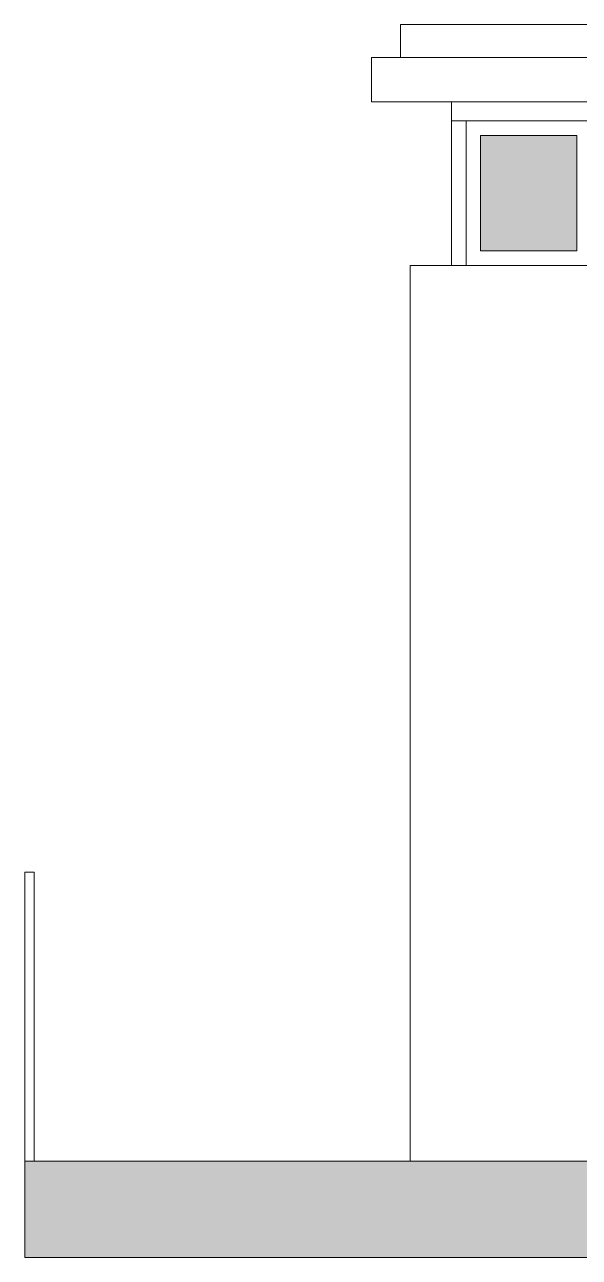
# Model space of a CAD drawing. Header units: metres. Extents: x -183 to 1639, y -350 to 198.
# Drawn here: x 727.16 to 730.04, y -183.95 to -177.55 of the extents above; entities that cross this region are included whole.
import ezdxf

# ---------------------------------------------------------------- set-up
doc = ezdxf.new("R2010")
doc.units = ezdxf.units.M
doc.header["$MEASUREMENT"] = 0
doc.layers.add('FLOATINGWINDOWS', color=2, linetype='Continuous', plot=False)
for name, color, linetype in [('okna', 4, 'Continuous'), ('panely', 4, 'Continuous'), ('pohled', 4, 'Continuous'), ('SRAFA', 251, 'Continuous'), ('SRAFY-TERÉN', 252, 'Continuous')]:
    doc.layers.add(name, color=color, linetype=linetype)

msp = doc.modelspace()

# ---------------------------------------------------------------- hatches: boundary and pattern name
at = {"layer": 'SRAFA', "linetype": 'Continuous', "lineweight": 0}
msp.add_hatch(color=254, dxfattribs=at).paths.add_polyline_path([(729.5237, -178.7213), (730.0237, -178.7213), (730.0237, -178.1213), (729.5237, -178.1213)])
at = {"layer": 'SRAFY-TERÉN', "linetype": 'Continuous', "lineweight": 0}
msp.add_hatch(color=256, dxfattribs=at).paths.add_polyline_path([(729.1587, -183.4463), (727.1587, -183.4463), (727.1587, -183.9463), (765.2282, -183.9463), (765.2282, -181.4425), (756.1587, -182.1963), (737.8487, -182.1963), (737.5987, -182.1963), (737.5987, -183.4463)])

# ---------------------------------------------------------------- linework, layer by layer
at = {"layer": 'FLOATINGWINDOWS', "linetype": 'Continuous', "lineweight": 0, "flags": 128}
msp.add_lwpolyline([(729.1587, -183.4463), (727.1587, -183.4463), (727.1587, -183.9463), (765.2282, -183.9463), (765.2282, -181.4425), (756.1587, -182.1963), (737.8487, -182.1963), (737.5987, -182.1963), (737.5987, -183.4463)], close=True, dxfattribs=at)
at = {"layer": 'okna', "linetype": 'Continuous', "lineweight": 0}
for p, q in [((729.1087, -177.7167), (729.1087, -177.5463)), ((729.1587, -183.4463), (729.1587, -178.7963)), ((729.1587, -178.7963), (730.0987, -178.7963))]:
    msp.add_line(p, q, dxfattribs=at)
at = {"layer": 'panely', "linetype": 'Continuous', "lineweight": 0}
for p, q in [((727.1587, -183.4463), (727.1587, -181.9463)), ((727.1587, -181.9463), (727.2087, -181.9463)), ((727.2087, -181.9463), (727.2087, -183.4463))]:
    msp.add_line(p, q, dxfattribs=at)
at = {"layer": 'pohled', "lineweight": 0}
for p, q in [((729.1087, -177.5463), (739.4387, -177.5463)), ((728.9587, -177.7167), (739.5887, -177.7167)), ((728.9587, -177.9463), (728.9587, -177.7167)), ((728.9587, -177.9463), (739.5887, -177.9463)), ((729.3737, -178.7963), (729.3737, -177.9463)), ((729.3737, -178.0463), (739.1737, -178.0463)), ((729.4487, -178.7963), (729.4487, -178.0463)), ((729.3737, -178.7963), (729.3737, -178.7213))]:
    msp.add_line(p, q, dxfattribs=at)
for points in [[(729.4487, -178.0463), (730.0987, -178.0463), (730.0987, -178.7963), (729.4487, -178.7963)], [(729.5237, -178.1213), (730.0237, -178.1213), (730.0237, -178.7213), (729.5237, -178.7213)]]:
    msp.add_lwpolyline(points, close=True, dxfattribs=at)

doc.saveas('drawing.dxf')
